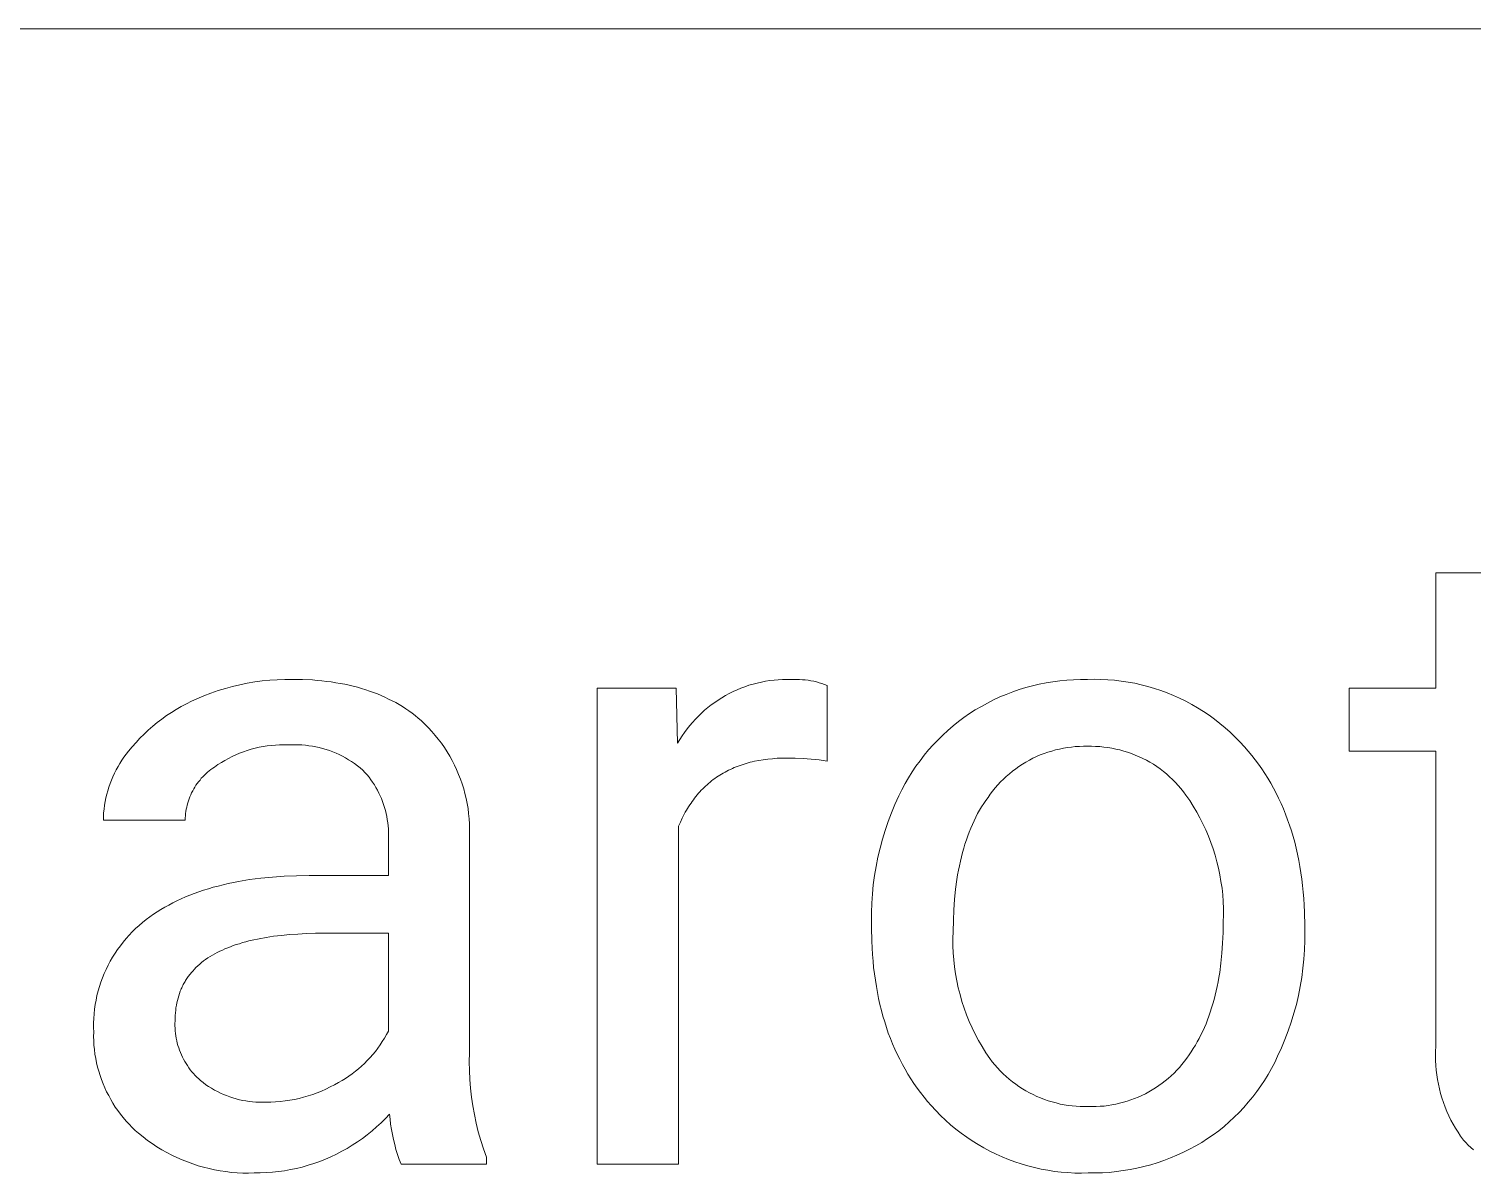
# Model space of a CAD drawing. Header units: millimetres. Extents: x -1893 to 2799, y -925 to 2353.
# Drawn here: x 1840.9 to 1941, y -479.5 to -400.1 of the extents above; entities that cross this region are included whole.
import ezdxf

# ---------------------------------------------------------------- set-up
doc = ezdxf.new("R2010")
doc.units = ezdxf.units.MM
doc.header["$MEASUREMENT"] = 0
doc.layers.add('Domyślny', color=7, linetype='Continuous', true_color=0x000000)

msp = doc.modelspace()

# ---------------------------------------------------------------- linework, layer by layer
at = {"layer": 'Domyślny', "color": 18, "lineweight": 15, "true_color": 0x000000}
for p, q in [((2794.13, -400.12), (1025.42, -400.12)), ((1938.5, -445.85), (1938.5, -437.85)), ((1938.5, -437.85), (1944.14, -437.85)), ((1854.5, -445.87), (1855, -445.73)), ((1855, -445.73), (1855.51, -445.61)), ((1855.51, -445.61), (1856.02, -445.51)), ((1856.02, -445.51), (1856.54, -445.42)), ((1856.54, -445.42), (1857.06, -445.35)), ((1857.06, -445.35), (1857.58, -445.29)), ((1857.58, -445.29), (1858.1, -445.26)), ((1858.1, -445.26), (1858.63, -445.24)), ((1858.63, -445.24), (1859.15, -445.24)), ((1859.15, -445.24), (1859.85, -445.25)), ((1859.85, -445.25), (1860.54, -445.28)), ((1860.54, -445.28), (1860.87, -445.31)), ((1860.87, -445.31), (1861.2, -445.34)), ((1861.2, -445.34), (1861.53, -445.38)), ((1861.53, -445.38), (1861.85, -445.42)), ((1861.85, -445.42), (1862.16, -445.47)), ((1862.16, -445.47), (1862.47, -445.52)), ((1862.47, -445.52), (1862.78, -445.58)), ((1862.78, -445.58), (1863.08, -445.64)), ((1863.08, -445.64), (1863.38, -445.71)), ((1863.38, -445.71), (1863.67, -445.79)), ((1890.28, -445.85), (1890.56, -445.75)), ((1890.56, -445.75), (1890.84, -445.65)), ((1890.84, -445.65), (1891.12, -445.57)), ((1891.12, -445.57), (1891.41, -445.49)), ((1891.41, -445.49), (1891.7, -445.43)), ((1891.7, -445.43), (1891.99, -445.37)), ((1891.99, -445.37), (1892.28, -445.32)), ((1892.28, -445.32), (1892.58, -445.29)), ((1892.58, -445.29), (1892.87, -445.26)), ((1892.87, -445.26), (1893.17, -445.25)), ((1893.17, -445.25), (1893.47, -445.24)), ((1893.47, -445.24), (1893.76, -445.24)), ((1893.76, -445.24), (1893.96, -445.24)), ((1893.96, -445.24), (1894.16, -445.24)), ((1894.16, -445.24), (1894.35, -445.24)), ((1894.35, -445.24), (1894.55, -445.26)), ((1894.55, -445.26), (1894.74, -445.28)), ((1894.74, -445.28), (1894.94, -445.3)), ((1894.94, -445.3), (1895.13, -445.33)), ((1895.13, -445.33), (1895.33, -445.37)), ((1895.33, -445.37), (1895.52, -445.42)), ((1895.52, -445.42), (1895.71, -445.47)), ((1895.71, -445.47), (1895.89, -445.53)), ((1895.89, -445.53), (1896.08, -445.59)), ((1896.08, -445.59), (1896.26, -445.66)), ((1896.26, -445.66), (1896.26, -450.91)), ((1910.06, -445.81), (1910.52, -445.68)), ((1910.52, -445.68), (1910.99, -445.57)), ((1910.99, -445.57), (1911.46, -445.48)), ((1911.46, -445.48), (1911.94, -445.4)), ((1911.94, -445.4), (1912.41, -445.33)), ((1912.41, -445.33), (1912.89, -445.29)), ((1912.89, -445.29), (1913.37, -445.26)), ((1913.37, -445.26), (1913.85, -445.24)), ((1913.85, -445.24), (1914.33, -445.24)), ((1914.33, -445.24), (1914.8, -445.23)), ((1914.8, -445.23), (1915.27, -445.24)), ((1915.27, -445.24), (1915.74, -445.26)), ((1915.74, -445.26), (1916.21, -445.3)), ((1916.21, -445.3), (1916.68, -445.36)), ((1916.68, -445.36), (1917.15, -445.43)), ((1917.15, -445.43), (1917.61, -445.51)), ((1917.61, -445.51), (1918.07, -445.62)), ((1918.07, -445.62), (1918.53, -445.73)), ((1918.53, -445.73), (1918.98, -445.87)), ((1851.8, -446.93), (1852.16, -446.75)), ((1852.16, -446.75), (1852.53, -446.58)), ((1852.53, -446.58), (1853.01, -446.38)), ((1853.01, -446.38), (1853.5, -446.19)), ((1853.5, -446.19), (1854, -446.02)), ((1854, -446.02), (1854.5, -445.87)), ((1863.67, -445.79), (1863.95, -445.87)), ((1863.95, -445.87), (1864.24, -445.96)), ((1864.24, -445.96), (1864.51, -446.05)), ((1864.51, -446.05), (1864.78, -446.15)), ((1864.78, -446.15), (1865.05, -446.25)), ((1865.05, -446.25), (1865.31, -446.36)), ((1865.31, -446.36), (1865.57, -446.48)), ((1865.57, -446.48), (1865.83, -446.6)), ((1865.83, -446.6), (1866.07, -446.72)), ((1866.07, -446.72), (1866.32, -446.85)), ((1880.31, -478.87), (1880.31, -445.85)), ((1880.31, -445.85), (1885.79, -445.85)), ((1885.79, -445.85), (1885.89, -449.66)), ((1888.46, -446.84), (1888.71, -446.67)), ((1888.71, -446.67), (1888.96, -446.51)), ((1888.96, -446.51), (1889.21, -446.36)), ((1889.21, -446.36), (1889.47, -446.22)), ((1889.47, -446.22), (1889.74, -446.09)), ((1889.74, -446.09), (1890.01, -445.97)), ((1890.01, -445.97), (1890.28, -445.85)), ((1907.39, -446.88), (1907.82, -446.66)), ((1907.82, -446.66), (1908.25, -446.46)), ((1908.25, -446.46), (1908.7, -446.28)), ((1908.7, -446.28), (1909.15, -446.1)), ((1909.15, -446.1), (1909.6, -445.95)), ((1909.6, -445.95), (1910.06, -445.81)), ((1918.98, -445.87), (1919.42, -446.01)), ((1919.42, -446.01), (1919.87, -446.18)), ((1919.87, -446.18), (1920.3, -446.36)), ((1920.3, -446.36), (1920.73, -446.55)), ((1920.73, -446.55), (1921.15, -446.76)), ((1932.49, -450.21), (1932.49, -445.85)), ((1932.49, -445.85), (1938.5, -445.85)), ((1850.09, -447.99), (1850.42, -447.75)), ((1850.42, -447.75), (1850.75, -447.53)), ((1850.75, -447.53), (1851.09, -447.32)), ((1851.09, -447.32), (1851.44, -447.11)), ((1851.44, -447.11), (1851.8, -446.93)), ((1866.32, -446.85), (1866.56, -446.99)), ((1866.56, -446.99), (1866.79, -447.13)), ((1866.79, -447.13), (1867.02, -447.28)), ((1867.02, -447.28), (1867.24, -447.43)), ((1867.24, -447.43), (1867.46, -447.59)), ((1867.46, -447.59), (1867.67, -447.75)), ((1867.67, -447.75), (1867.88, -447.92)), ((1887.33, -447.79), (1887.54, -447.58)), ((1887.54, -447.58), (1887.76, -447.38)), ((1887.76, -447.38), (1887.99, -447.19)), ((1887.99, -447.19), (1888.22, -447.01)), ((1888.22, -447.01), (1888.46, -446.84)), ((1905.76, -447.88), (1906.15, -447.61)), ((1906.15, -447.61), (1906.55, -447.35)), ((1906.55, -447.35), (1906.97, -447.11)), ((1906.97, -447.11), (1907.39, -446.88)), ((1921.15, -446.76), (1921.57, -446.98)), ((1921.57, -446.98), (1921.98, -447.21)), ((1921.98, -447.21), (1922.38, -447.46)), ((1922.38, -447.46), (1922.77, -447.73)), ((1922.77, -447.73), (1923.15, -448)), ((1848.86, -449.03), (1849.15, -448.75)), ((1849.15, -448.75), (1849.46, -448.49)), ((1849.46, -448.49), (1849.77, -448.23)), ((1849.77, -448.23), (1850.09, -447.99)), ((1867.88, -447.92), (1868.09, -448.1)), ((1868.09, -448.1), (1868.35, -448.34)), ((1868.35, -448.34), (1868.59, -448.59)), ((1868.59, -448.59), (1868.83, -448.85)), ((1886.37, -448.92), (1886.54, -448.68)), ((1886.54, -448.68), (1886.73, -448.44)), ((1886.73, -448.44), (1886.92, -448.22)), ((1886.92, -448.22), (1887.12, -448)), ((1887.12, -448), (1887.33, -447.79)), ((1904.65, -448.78), (1905.01, -448.47)), ((1905.01, -448.47), (1905.38, -448.17)), ((1905.38, -448.17), (1905.76, -447.88)), ((1923.15, -448), (1923.52, -448.29)), ((1923.52, -448.29), (1923.88, -448.59)), ((1923.88, -448.59), (1924.23, -448.9)), ((1848.03, -449.91), (1848.3, -449.61)), ((1848.3, -449.61), (1848.57, -449.31)), ((1848.57, -449.31), (1848.86, -449.03)), ((1868.83, -448.85), (1869.06, -449.12)), ((1869.06, -449.12), (1869.28, -449.39)), ((1869.28, -449.39), (1869.49, -449.67)), ((1869.49, -449.67), (1869.7, -449.96)), ((1885.89, -449.66), (1886.04, -449.41)), ((1886.04, -449.41), (1886.2, -449.16)), ((1886.2, -449.16), (1886.37, -448.92)), ((1903.63, -449.78), (1903.96, -449.43)), ((1903.96, -449.43), (1904.3, -449.1)), ((1904.3, -449.1), (1904.65, -448.78)), ((1924.23, -448.9), (1924.57, -449.23)), ((1924.57, -449.23), (1924.9, -449.57)), ((1924.9, -449.57), (1925.22, -449.91)), ((1847.32, -450.85), (1847.46, -450.64)), ((1847.46, -450.64), (1847.62, -450.43)), ((1847.62, -450.43), (1847.78, -450.22)), ((1847.78, -450.22), (1848.03, -449.91)), ((1854.71, -450.72), (1854.46, -450.86)), ((1854.97, -450.59), (1854.71, -450.72)), ((1855.22, -450.47), (1854.97, -450.59)), ((1855.49, -450.36), (1855.22, -450.47)), ((1855.75, -450.26), (1855.49, -450.36)), ((1856.02, -450.17), (1855.75, -450.26)), ((1856.29, -450.09), (1856.02, -450.17)), ((1856.57, -450.01), (1856.29, -450.09)), ((1856.85, -449.95), (1856.57, -450.01)), ((1857.12, -449.9), (1856.85, -449.95)), ((1857.41, -449.85), (1857.12, -449.9)), ((1857.69, -449.82), (1857.41, -449.85)), ((1857.97, -449.8), (1857.69, -449.82)), ((1858.26, -449.78), (1857.97, -449.8)), ((1858.54, -449.78), (1858.26, -449.78)), ((1858.82, -449.78), (1858.54, -449.78)), ((1859.07, -449.77), (1858.82, -449.78)), ((1859.31, -449.77), (1859.07, -449.77)), ((1859.56, -449.77), (1859.31, -449.77)), ((1859.81, -449.78), (1859.56, -449.77)), ((1860.05, -449.81), (1859.81, -449.78)), ((1860.29, -449.84), (1860.05, -449.81)), ((1860.54, -449.87), (1860.29, -449.84)), ((1860.78, -449.92), (1860.54, -449.87)), ((1861.02, -449.97), (1860.78, -449.92)), ((1861.25, -450.03), (1861.02, -449.97)), ((1861.49, -450.1), (1861.25, -450.03)), ((1861.72, -450.18), (1861.49, -450.1)), ((1861.95, -450.27), (1861.72, -450.18)), ((1862.18, -450.36), (1861.95, -450.27)), ((1862.4, -450.46), (1862.18, -450.36)), ((1862.62, -450.57), (1862.4, -450.46)), ((1862.84, -450.69), (1862.62, -450.57)), ((1863.05, -450.81), (1862.84, -450.69)), ((1869.7, -449.96), (1869.89, -450.26)), ((1869.89, -450.26), (1870.07, -450.56)), ((1870.07, -450.56), (1870.24, -450.87)), ((1892.47, -450.74), (1892.15, -450.77)), ((1892.8, -450.71), (1892.47, -450.74)), ((1893.14, -450.7), (1892.8, -450.71)), ((1893.48, -450.7), (1893.14, -450.7)), ((1894.04, -450.7), (1893.48, -450.7)), ((1894.6, -450.73), (1894.04, -450.7)), ((1895.15, -450.77), (1894.6, -450.73)), ((1902.71, -450.88), (1903.01, -450.5)), ((1903.01, -450.5), (1903.31, -450.13)), ((1903.31, -450.13), (1903.63, -449.78)), ((1910.55, -450.71), (1910.3, -450.84)), ((1910.8, -450.59), (1910.55, -450.71)), ((1911.06, -450.48), (1910.8, -450.59)), ((1911.32, -450.38), (1911.06, -450.48)), ((1911.58, -450.29), (1911.32, -450.38)), ((1911.85, -450.21), (1911.58, -450.29)), ((1912.12, -450.13), (1911.85, -450.21)), ((1912.39, -450.07), (1912.12, -450.13)), ((1912.66, -450.01), (1912.39, -450.07)), ((1912.94, -449.97), (1912.66, -450.01)), ((1913.22, -449.93), (1912.94, -449.97)), ((1913.49, -449.9), (1913.22, -449.93)), ((1913.77, -449.89), (1913.49, -449.9)), ((1914.05, -449.88), (1913.77, -449.89)), ((1914.33, -449.88), (1914.05, -449.88)), ((1914.62, -449.88), (1914.33, -449.88)), ((1914.9, -449.89), (1914.62, -449.88)), ((1915.18, -449.9), (1914.9, -449.89)), ((1915.46, -449.93), (1915.18, -449.9)), ((1915.74, -449.96), (1915.46, -449.93)), ((1916.02, -450.01), (1915.74, -449.96)), ((1916.3, -450.07), (1916.02, -450.01)), ((1916.58, -450.13), (1916.3, -450.07)), ((1916.85, -450.21), (1916.58, -450.13)), ((1917.12, -450.29), (1916.85, -450.21)), ((1917.39, -450.38), (1917.12, -450.29)), ((1917.65, -450.49), (1917.39, -450.38)), ((1917.91, -450.6), (1917.65, -450.49)), ((1918.17, -450.72), (1917.91, -450.6)), ((1918.42, -450.85), (1918.17, -450.72)), ((1925.22, -449.91), (1925.48, -450.21)), ((1925.48, -450.21), (1925.73, -450.51)), ((1925.73, -450.51), (1925.97, -450.81)), ((1938.5, -450.21), (1932.49, -450.21)), ((1938.5, -470.7), (1938.5, -450.21)), ((1846.7, -451.99), (1846.8, -451.75)), ((1846.8, -451.75), (1846.92, -451.52)), ((1846.92, -451.52), (1847.05, -451.29)), ((1847.05, -451.29), (1847.18, -451.07)), ((1847.18, -451.07), (1847.32, -450.85)), ((1853.26, -451.68), (1853.15, -451.78)), ((1853.38, -451.58), (1853.26, -451.68)), ((1853.5, -451.49), (1853.38, -451.58)), ((1853.62, -451.4), (1853.5, -451.49)), ((1853.75, -451.32), (1853.62, -451.4)), ((1853.98, -451.15), (1853.75, -451.32)), ((1854.22, -451), (1853.98, -451.15)), ((1854.46, -450.86), (1854.22, -451)), ((1863.26, -450.94), (1863.05, -450.81)), ((1863.46, -451.08), (1863.26, -450.94)), ((1863.66, -451.23), (1863.46, -451.08)), ((1863.85, -451.38), (1863.66, -451.23)), ((1864.04, -451.53), (1863.85, -451.38)), ((1864.19, -451.69), (1864.04, -451.53)), ((1864.33, -451.86), (1864.19, -451.69)), ((1870.24, -450.87), (1870.4, -451.18)), ((1870.4, -451.18), (1870.55, -451.5)), ((1870.55, -451.5), (1870.69, -451.83)), ((1889.06, -451.74), (1888.94, -451.81)), ((1889.18, -451.67), (1889.06, -451.74)), ((1889.3, -451.6), (1889.18, -451.67)), ((1889.43, -451.54), (1889.3, -451.6)), ((1889.56, -451.48), (1889.43, -451.54)), ((1889.69, -451.42), (1889.56, -451.48)), ((1889.82, -451.36), (1889.69, -451.42)), ((1889.95, -451.31), (1889.82, -451.36)), ((1890.08, -451.26), (1889.95, -451.31)), ((1890.22, -451.21), (1890.08, -451.26)), ((1890.36, -451.16), (1890.22, -451.21)), ((1890.5, -451.11), (1890.36, -451.16)), ((1890.64, -451.07), (1890.5, -451.11)), ((1890.78, -451.03), (1890.64, -451.07)), ((1890.93, -450.99), (1890.78, -451.03)), ((1891.07, -450.96), (1890.93, -450.99)), ((1891.22, -450.92), (1891.07, -450.96)), ((1891.52, -450.86), (1891.22, -450.92)), ((1891.83, -450.81), (1891.52, -450.86)), ((1892.15, -450.77), (1891.83, -450.81)), ((1895.71, -450.83), (1895.15, -450.77)), ((1896.26, -450.91), (1895.71, -450.83)), ((1901.92, -452.06), (1902.17, -451.66)), ((1902.17, -451.66), (1902.43, -451.26)), ((1902.43, -451.26), (1902.71, -450.88)), ((1909.13, -451.61), (1908.91, -451.78)), ((1909.35, -451.44), (1909.13, -451.61)), ((1909.58, -451.28), (1909.35, -451.44)), ((1909.82, -451.12), (1909.58, -451.28)), ((1910.05, -450.98), (1909.82, -451.12)), ((1910.3, -450.84), (1910.05, -450.98)), ((1918.66, -450.99), (1918.42, -450.85)), ((1918.91, -451.13), (1918.66, -450.99)), ((1919.14, -451.29), (1918.91, -451.13)), ((1919.37, -451.45), (1919.14, -451.29)), ((1919.6, -451.62), (1919.37, -451.45)), ((1919.82, -451.8), (1919.6, -451.62)), ((1925.97, -450.81), (1926.2, -451.13)), ((1926.2, -451.13), (1926.43, -451.45)), ((1926.43, -451.45), (1926.64, -451.77)), ((1846.34, -452.96), (1846.42, -452.71)), ((1846.42, -452.71), (1846.5, -452.47)), ((1846.5, -452.47), (1846.59, -452.22)), ((1846.59, -452.22), (1846.7, -451.99)), ((1852.38, -452.71), (1852.31, -452.84)), ((1852.46, -452.58), (1852.38, -452.71)), ((1852.55, -452.46), (1852.46, -452.58)), ((1852.64, -452.34), (1852.55, -452.46)), ((1852.74, -452.22), (1852.64, -452.34)), ((1852.83, -452.1), (1852.74, -452.22)), ((1852.94, -451.99), (1852.83, -452.1)), ((1853.04, -451.88), (1852.94, -451.99)), ((1853.15, -451.78), (1853.04, -451.88)), ((1864.47, -452.02), (1864.33, -451.86)), ((1864.59, -452.2), (1864.47, -452.02)), ((1864.72, -452.37), (1864.59, -452.2)), ((1864.84, -452.55), (1864.72, -452.37)), ((1864.95, -452.74), (1864.84, -452.55)), ((1865.05, -452.93), (1864.95, -452.74)), ((1870.69, -451.83), (1870.82, -452.15)), ((1870.82, -452.15), (1870.93, -452.49)), ((1870.93, -452.49), (1871.04, -452.82)), ((1887.73, -452.73), (1887.63, -452.83)), ((1887.83, -452.64), (1887.73, -452.73)), ((1887.93, -452.55), (1887.83, -452.64)), ((1888.04, -452.45), (1887.93, -452.55)), ((1888.14, -452.36), (1888.04, -452.45)), ((1888.25, -452.28), (1888.14, -452.36)), ((1888.36, -452.19), (1888.25, -452.28)), ((1888.47, -452.11), (1888.36, -452.19)), ((1888.59, -452.03), (1888.47, -452.11)), ((1888.7, -451.95), (1888.59, -452.03)), ((1888.82, -451.88), (1888.7, -451.95)), ((1888.94, -451.81), (1888.82, -451.88)), ((1901.45, -452.89), (1901.68, -452.47)), ((1901.68, -452.47), (1901.92, -452.06)), ((1908.11, -452.56), (1907.93, -452.77)), ((1908.3, -452.35), (1908.11, -452.56)), ((1908.5, -452.16), (1908.3, -452.35)), ((1908.7, -451.97), (1908.5, -452.16)), ((1908.91, -451.78), (1908.7, -451.97)), ((1920.03, -451.99), (1919.82, -451.8)), ((1920.24, -452.19), (1920.03, -451.99)), ((1920.44, -452.39), (1920.24, -452.19)), ((1920.63, -452.59), (1920.44, -452.39)), ((1920.81, -452.81), (1920.63, -452.59)), ((1926.64, -451.77), (1926.85, -452.1)), ((1926.85, -452.1), (1927.05, -452.44)), ((1927.05, -452.44), (1927.24, -452.78)), ((1846.11, -453.97), (1846.16, -453.71)), ((1846.16, -453.71), (1846.21, -453.46)), ((1846.21, -453.46), (1846.27, -453.21)), ((1846.27, -453.21), (1846.34, -452.96)), ((1851.94, -453.67), (1851.89, -453.81)), ((1851.99, -453.52), (1851.94, -453.67)), ((1852.04, -453.38), (1851.99, -453.52)), ((1852.1, -453.24), (1852.04, -453.38)), ((1852.16, -453.11), (1852.1, -453.24)), ((1852.23, -452.97), (1852.16, -453.11)), ((1852.31, -452.84), (1852.23, -452.97)), ((1865.15, -453.12), (1865.05, -452.93)), ((1865.24, -453.31), (1865.15, -453.12)), ((1865.33, -453.51), (1865.24, -453.31)), ((1865.41, -453.71), (1865.33, -453.51)), ((1865.48, -453.92), (1865.41, -453.71)), ((1871.04, -452.82), (1871.13, -453.16)), ((1871.13, -453.16), (1871.21, -453.51)), ((1871.21, -453.51), (1871.28, -453.85)), ((1886.9, -453.7), (1886.82, -453.82)), ((1886.98, -453.59), (1886.9, -453.7)), ((1887.07, -453.47), (1886.98, -453.59)), ((1887.16, -453.36), (1887.07, -453.47)), ((1887.25, -453.25), (1887.16, -453.36)), ((1887.34, -453.14), (1887.25, -453.25)), ((1887.44, -453.04), (1887.34, -453.14)), ((1887.53, -452.93), (1887.44, -453.04)), ((1887.63, -452.83), (1887.53, -452.93)), ((1900.97, -453.91), (1901.24, -453.32)), ((1901.24, -453.32), (1901.45, -452.89)), ((1907.27, -453.63), (1907.13, -453.85)), ((1907.43, -453.42), (1907.27, -453.63)), ((1907.58, -453.21), (1907.43, -453.42)), ((1907.75, -452.99), (1907.58, -453.21)), ((1907.93, -452.77), (1907.75, -452.99)), ((1920.99, -453.03), (1920.81, -452.81)), ((1921.16, -453.26), (1920.99, -453.03)), ((1921.43, -453.64), (1921.16, -453.26)), ((1921.68, -454.03), (1921.43, -453.64)), ((1927.24, -452.78), (1927.43, -453.13)), ((1927.43, -453.13), (1927.6, -453.48)), ((1927.6, -453.48), (1927.77, -453.85)), ((1846.03, -455), (1846.04, -454.74)), ((1846.04, -454.74), (1846.05, -454.49)), ((1846.05, -454.49), (1846.08, -454.23)), ((1846.08, -454.23), (1846.11, -453.97)), ((1851.73, -454.7), (1851.72, -454.85)), ((1851.74, -454.55), (1851.73, -454.7)), ((1851.76, -454.4), (1851.74, -454.55)), ((1851.79, -454.25), (1851.76, -454.4)), ((1851.82, -454.1), (1851.79, -454.25)), ((1851.85, -453.96), (1851.82, -454.1)), ((1851.89, -453.81), (1851.85, -453.96)), ((1865.55, -454.12), (1865.48, -453.92)), ((1865.61, -454.33), (1865.55, -454.12)), ((1865.66, -454.54), (1865.61, -454.33)), ((1865.7, -454.75), (1865.66, -454.54)), ((1865.74, -454.96), (1865.7, -454.75)), ((1871.28, -453.85), (1871.34, -454.2)), ((1871.34, -454.2), (1871.38, -454.55)), ((1871.38, -454.55), (1871.42, -454.9)), ((1886.35, -454.58), (1886.21, -454.86)), ((1886.42, -454.45), (1886.35, -454.58)), ((1886.5, -454.32), (1886.42, -454.45)), ((1886.58, -454.19), (1886.5, -454.32)), ((1886.65, -454.07), (1886.58, -454.19)), ((1886.73, -453.94), (1886.65, -454.07)), ((1886.82, -453.82), (1886.73, -453.94)), ((1900.5, -455.1), (1900.73, -454.5)), ((1900.73, -454.5), (1900.97, -453.91)), ((1906.71, -454.55), (1906.59, -454.79)), ((1906.85, -454.31), (1906.71, -454.55)), ((1906.98, -454.08), (1906.85, -454.31)), ((1907.13, -453.85), (1906.98, -454.08)), ((1921.92, -454.44), (1921.68, -454.03)), ((1922.14, -454.85), (1921.92, -454.44)), ((1927.77, -453.85), (1927.93, -454.21)), ((1927.93, -454.21), (1928.08, -454.59)), ((1928.08, -454.59), (1928.22, -454.97)), ((1851.71, -455), (1846.03, -455)), ((1851.72, -454.85), (1851.71, -455)), ((1865.77, -455.18), (1865.74, -454.96)), ((1865.79, -455.39), (1865.77, -455.18)), ((1865.81, -455.61), (1865.79, -455.39)), ((1865.81, -455.82), (1865.81, -455.61)), ((1871.42, -454.9), (1871.44, -455.25)), ((1871.44, -455.25), (1871.45, -455.6)), ((1871.45, -455.6), (1871.45, -455.96)), ((1886.08, -455.14), (1885.95, -455.43)), ((1885.95, -455.43), (1885.95, -478.87)), ((1886.21, -454.86), (1886.08, -455.14)), ((1900.1, -456.33), (1900.29, -455.71)), ((1900.29, -455.71), (1900.5, -455.1)), ((1906.23, -455.56), (1906.13, -455.83)), ((1906.35, -455.3), (1906.23, -455.56)), ((1906.46, -455.04), (1906.35, -455.3)), ((1906.59, -454.79), (1906.46, -455.04)), ((1922.35, -455.26), (1922.14, -454.85)), ((1922.55, -455.68), (1922.35, -455.26)), ((1922.73, -456.11), (1922.55, -455.68)), ((1928.22, -454.97), (1928.36, -455.35)), ((1928.36, -455.35), (1928.49, -455.74)), ((1928.49, -455.74), (1928.6, -456.14)), ((1865.81, -456.04), (1865.81, -455.82)), ((1865.81, -456.25), (1865.81, -456.04)), ((1865.81, -458.85), (1865.81, -456.25)), ((1871.45, -455.96), (1871.45, -471.14)), ((1899.94, -456.95), (1900.1, -456.33)), ((1905.83, -456.66), (1905.75, -456.95)), ((1905.93, -456.37), (1905.83, -456.66)), ((1906.02, -456.1), (1905.93, -456.37)), ((1906.13, -455.83), (1906.02, -456.1)), ((1922.9, -456.55), (1922.73, -456.11)), ((1923.06, -456.99), (1922.9, -456.55)), ((1928.6, -456.14), (1928.72, -456.54)), ((1928.72, -456.54), (1928.82, -456.95)), ((1899.66, -458.21), (1899.79, -457.58)), ((1899.79, -457.58), (1899.94, -456.95)), ((1905.58, -457.54), (1905.51, -457.85)), ((1905.66, -457.24), (1905.58, -457.54)), ((1905.75, -456.95), (1905.66, -457.24)), ((1923.2, -457.44), (1923.06, -456.99)), ((1923.32, -457.89), (1923.2, -457.44)), ((1928.82, -456.95), (1928.91, -457.37)), ((1928.91, -457.37), (1929, -457.79)), ((1899.56, -458.84), (1899.66, -458.21)), ((1905.38, -458.48), (1905.32, -458.8)), ((1905.44, -458.16), (1905.38, -458.48)), ((1905.51, -457.85), (1905.44, -458.16)), ((1923.43, -458.34), (1923.32, -457.89)), ((1923.53, -458.8), (1923.43, -458.34)), ((1929, -457.79), (1929.08, -458.22)), ((1929.08, -458.22), (1929.15, -458.65)), ((1929.15, -458.65), (1929.21, -459.09)), ((1852.99, -459.86), (1853.32, -459.76)), ((1853.32, -459.76), (1853.65, -459.66)), ((1853.65, -459.66), (1853.99, -459.57)), ((1853.99, -459.57), (1854.34, -459.48)), ((1854.34, -459.48), (1854.7, -459.4)), ((1854.7, -459.4), (1855.06, -459.32)), ((1855.06, -459.32), (1855.42, -459.25)), ((1855.42, -459.25), (1856.18, -459.13)), ((1856.18, -459.13), (1856.95, -459.03)), ((1856.95, -459.03), (1857.76, -458.95)), ((1857.76, -458.95), (1858.58, -458.89)), ((1858.58, -458.89), (1859.43, -458.86)), ((1859.43, -458.86), (1860.31, -458.85)), ((1860.31, -458.85), (1865.81, -458.85)), ((1899.41, -460.12), (1899.47, -459.48)), ((1899.47, -459.48), (1899.56, -458.84)), ((1905.27, -459.13), (1905.18, -459.8)), ((1905.32, -458.8), (1905.27, -459.13)), ((1923.6, -459.26), (1923.53, -458.8)), ((1923.67, -459.72), (1923.6, -459.26)), ((1923.72, -460.19), (1923.67, -459.72)), ((1929.21, -459.09), (1929.26, -459.53)), ((1929.26, -459.53), (1929.31, -459.99)), ((1850.57, -460.89), (1850.85, -460.74)), ((1850.85, -460.74), (1851.14, -460.6)), ((1851.14, -460.6), (1851.43, -460.46)), ((1851.43, -460.46), (1851.73, -460.33)), ((1851.73, -460.33), (1852.03, -460.21)), ((1852.03, -460.21), (1852.34, -460.09)), ((1852.34, -460.09), (1852.66, -459.97)), ((1852.66, -459.97), (1852.99, -459.86)), ((1899.35, -461.41), (1899.37, -460.77)), ((1899.37, -460.77), (1899.41, -460.12)), ((1905.11, -460.5), (1905.06, -461.22)), ((1905.18, -459.8), (1905.11, -460.5)), ((1923.75, -460.65), (1923.72, -460.19)), ((1923.77, -461.12), (1923.75, -460.65)), ((1929.31, -459.99), (1929.34, -460.44)), ((1929.34, -460.44), (1929.37, -460.91)), ((1849, -461.9), (1849.26, -461.71)), ((1849.26, -461.71), (1849.51, -461.53)), ((1849.51, -461.53), (1849.77, -461.36)), ((1849.77, -461.36), (1850.03, -461.2)), ((1850.03, -461.2), (1850.3, -461.04)), ((1850.3, -461.04), (1850.57, -460.89)), ((1899.35, -462.05), (1899.35, -461.41)), ((1905.06, -461.22), (1905.03, -461.96)), ((1923.75, -462.05), (1923.77, -461.59)), ((1923.77, -461.59), (1923.77, -461.12)), ((1929.37, -460.91), (1929.39, -461.38)), ((1929.39, -461.38), (1929.41, -462.33)), ((1847.82, -462.97), (1848.04, -462.74)), ((1848.04, -462.74), (1848.27, -462.52)), ((1848.27, -462.52), (1848.51, -462.3)), ((1848.51, -462.3), (1848.75, -462.1)), ((1848.75, -462.1), (1849, -461.9)), ((1899.35, -462.44), (1899.35, -462.05)), ((1899.36, -463.4), (1899.35, -462.44)), ((1905.02, -462.72), (1905, -463.22)), ((1905.03, -461.96), (1905.02, -462.72)), ((1923.74, -462.8), (1923.75, -462.05)), ((1929.41, -462.33), (1929.41, -462.72)), ((1929.41, -462.72), (1929.41, -463.36)), ((1847.02, -463.97), (1847.21, -463.71)), ((1847.21, -463.71), (1847.4, -463.46)), ((1847.4, -463.46), (1847.61, -463.21)), ((1847.61, -463.21), (1847.82, -462.97)), ((1854.85, -463.78), (1854.66, -463.85)), ((1855.05, -463.7), (1854.85, -463.78)), ((1855.26, -463.63), (1855.05, -463.7)), ((1855.47, -463.57), (1855.26, -463.63)), ((1855.69, -463.5), (1855.47, -463.57)), ((1855.91, -463.44), (1855.69, -463.5)), ((1856.13, -463.38), (1855.91, -463.44)), ((1856.36, -463.33), (1856.13, -463.38)), ((1856.84, -463.23), (1856.36, -463.33)), ((1857.34, -463.14), (1856.84, -463.23)), ((1857.85, -463.06), (1857.34, -463.14)), ((1858.39, -463), (1857.85, -463.06)), ((1858.95, -462.94), (1858.39, -463)), ((1859.53, -462.9), (1858.95, -462.94)), ((1860.13, -462.87), (1859.53, -462.9)), ((1860.75, -462.85), (1860.13, -462.87)), ((1861.39, -462.85), (1860.75, -462.85)), ((1865.81, -462.85), (1861.39, -462.85)), ((1865.81, -469.63), (1865.81, -462.85)), ((1899.38, -463.86), (1899.36, -463.4)), ((1905, -463.22), (1905, -463.71)), ((1905, -463.71), (1905.02, -464.2)), ((1923.66, -464.23), (1923.71, -463.53)), ((1923.71, -463.53), (1923.74, -462.8)), ((1929.41, -463.36), (1929.39, -464)), ((1846.36, -465.07), (1846.51, -464.78)), ((1846.51, -464.78), (1846.67, -464.51)), ((1846.67, -464.51), (1846.84, -464.23)), ((1846.84, -464.23), (1847.02, -463.97)), ((1852.99, -464.77), (1852.85, -464.88)), ((1853.13, -464.67), (1852.99, -464.77)), ((1853.28, -464.56), (1853.13, -464.67)), ((1853.44, -464.46), (1853.28, -464.56)), ((1853.6, -464.37), (1853.44, -464.46)), ((1853.76, -464.27), (1853.6, -464.37)), ((1853.93, -464.18), (1853.76, -464.27)), ((1854.11, -464.1), (1853.93, -464.18)), ((1854.29, -464.01), (1854.11, -464.1)), ((1854.47, -463.93), (1854.29, -464.01)), ((1854.66, -463.85), (1854.47, -463.93)), ((1899.41, -464.32), (1899.38, -463.86)), ((1899.45, -464.78), (1899.41, -464.32)), ((1899.49, -465.23), (1899.45, -464.78)), ((1905.02, -464.2), (1905.06, -464.69)), ((1905.06, -464.69), (1905.11, -465.18)), ((1923.6, -464.92), (1923.66, -464.23)), ((1929.35, -464.64), (1929.28, -465.27)), ((1929.39, -464), (1929.35, -464.64)), ((1845.97, -465.94), (1846.09, -465.65)), ((1846.09, -465.65), (1846.22, -465.35)), ((1846.22, -465.35), (1846.36, -465.07)), ((1852.02, -465.72), (1851.97, -465.79)), ((1852.07, -465.66), (1852.02, -465.72)), ((1852.12, -465.59), (1852.07, -465.66)), ((1852.23, -465.47), (1852.12, -465.59)), ((1852.35, -465.34), (1852.23, -465.47)), ((1852.46, -465.22), (1852.35, -465.34)), ((1852.59, -465.11), (1852.46, -465.22)), ((1852.72, -464.99), (1852.59, -465.11)), ((1852.85, -464.88), (1852.72, -464.99)), ((1899.55, -465.67), (1899.49, -465.23)), ((1899.61, -466.11), (1899.55, -465.67)), ((1905.11, -465.18), (1905.18, -465.66)), ((1905.18, -465.66), (1905.26, -466.15)), ((1923.45, -465.91), (1923.51, -465.58)), ((1923.51, -465.58), (1923.6, -464.92)), ((1929.28, -465.27), (1929.2, -465.91)), ((1845.67, -466.85), (1845.76, -466.55)), ((1845.76, -466.55), (1845.86, -466.24)), ((1845.86, -466.24), (1845.97, -465.94)), ((1851.41, -466.78), (1851.37, -466.86)), ((1851.44, -466.71), (1851.41, -466.78)), ((1851.47, -466.63), (1851.44, -466.71)), ((1851.51, -466.56), (1851.47, -466.63)), ((1851.54, -466.48), (1851.51, -466.56)), ((1851.58, -466.41), (1851.54, -466.48)), ((1851.62, -466.34), (1851.58, -466.41)), ((1851.66, -466.27), (1851.62, -466.34)), ((1851.7, -466.2), (1851.66, -466.27)), ((1851.74, -466.13), (1851.7, -466.2)), ((1851.78, -466.06), (1851.74, -466.13)), ((1851.83, -465.99), (1851.78, -466.06)), ((1851.87, -465.92), (1851.83, -465.99)), ((1851.92, -465.85), (1851.87, -465.92)), ((1851.97, -465.79), (1851.92, -465.85)), ((1899.68, -466.54), (1899.61, -466.11)), ((1899.75, -466.96), (1899.68, -466.54)), ((1905.26, -466.15), (1905.37, -466.63)), ((1905.37, -466.63), (1905.49, -467.1)), ((1923.27, -466.85), (1923.34, -466.54)), ((1923.34, -466.54), (1923.4, -466.22)), ((1923.4, -466.22), (1923.45, -465.91)), ((1929.1, -466.54), (1928.97, -467.16)), ((1929.2, -465.91), (1929.1, -466.54)), ((1845.47, -467.79), (1845.53, -467.48)), ((1845.53, -467.48), (1845.59, -467.16)), ((1845.59, -467.16), (1845.67, -466.85)), ((1851.13, -467.67), (1851.1, -467.84)), ((1851.17, -467.5), (1851.13, -467.67)), ((1851.22, -467.34), (1851.17, -467.5)), ((1851.26, -467.18), (1851.22, -467.34)), ((1851.32, -467.02), (1851.26, -467.18)), ((1851.37, -466.86), (1851.32, -467.02)), ((1899.84, -467.38), (1899.75, -466.96)), ((1899.93, -467.79), (1899.84, -467.38)), ((1905.49, -467.1), (1905.62, -467.58)), ((1905.62, -467.58), (1905.77, -468.04)), ((1922.95, -468.03), (1923.04, -467.74)), ((1923.04, -467.74), (1923.12, -467.45)), ((1923.12, -467.45), (1923.2, -467.15)), ((1923.2, -467.15), (1923.27, -466.85)), ((1928.83, -467.78), (1928.66, -468.4)), ((1928.97, -467.16), (1928.83, -467.78)), ((1845.35, -469.07), (1845.36, -468.75)), ((1845.36, -468.75), (1845.39, -468.43)), ((1845.39, -468.43), (1845.42, -468.11)), ((1845.42, -468.11), (1845.47, -467.79)), ((1851.02, -468.55), (1851.01, -468.74)), ((1851.01, -468.74), (1851.01, -468.92)), ((1851.03, -468.37), (1851.02, -468.55)), ((1851.05, -468.19), (1851.03, -468.37)), ((1851.07, -468.01), (1851.05, -468.19)), ((1851.1, -467.84), (1851.07, -468.01)), ((1900.03, -468.2), (1899.93, -467.79)), ((1900.14, -468.6), (1900.03, -468.2)), ((1900.26, -469), (1900.14, -468.6)), ((1905.77, -468.04), (1905.94, -468.51)), ((1905.94, -468.51), (1906.13, -468.96)), ((1922.66, -468.86), (1922.76, -468.59)), ((1922.76, -468.59), (1922.86, -468.31)), ((1922.86, -468.31), (1922.95, -468.03)), ((1928.66, -468.4), (1928.47, -469.01)), ((1845.35, -469.39), (1845.35, -469.07)), ((1845.36, -469.71), (1845.35, -469.39)), ((1845.35, -470.01), (1845.36, -469.71)), ((1851.01, -468.92), (1851, -469.1)), ((1851, -469.1), (1851, -469.27)), ((1851, -469.27), (1851.01, -469.44)), ((1851.01, -469.44), (1851.02, -469.61)), ((1851.02, -469.61), (1851.04, -469.79)), ((1851.04, -469.79), (1851.06, -469.96)), ((1865.68, -469.88), (1865.81, -469.63)), ((1900.38, -469.38), (1900.26, -469)), ((1900.51, -469.77), (1900.38, -469.38)), ((1900.66, -470.14), (1900.51, -469.77)), ((1906.13, -468.96), (1906.33, -469.41)), ((1906.33, -469.41), (1906.54, -469.85)), ((1922.21, -469.89), (1922.33, -469.64)), ((1922.33, -469.64), (1922.45, -469.39)), ((1922.45, -469.39), (1922.56, -469.12)), ((1922.56, -469.12), (1922.66, -468.86)), ((1928.27, -469.61), (1928.04, -470.21)), ((1928.47, -469.01), (1928.27, -469.61)), ((1845.36, -470.32), (1845.35, -470.01)), ((1845.38, -470.62), (1845.36, -470.32)), ((1845.41, -470.92), (1845.38, -470.62)), ((1851.06, -469.96), (1851.09, -470.13)), ((1851.09, -470.13), (1851.12, -470.3)), ((1851.12, -470.3), (1851.16, -470.47)), ((1851.16, -470.47), (1851.21, -470.63)), ((1851.21, -470.63), (1851.26, -470.8)), ((1865.08, -470.82), (1865.24, -470.59)), ((1865.24, -470.59), (1865.39, -470.36)), ((1865.39, -470.36), (1865.54, -470.12)), ((1865.54, -470.12), (1865.68, -469.88)), ((1900.81, -470.52), (1900.66, -470.14)), ((1900.96, -470.88), (1900.81, -470.52)), ((1906.54, -469.85), (1906.77, -470.29)), ((1906.77, -470.29), (1907.02, -470.71)), ((1907.02, -470.71), (1907.28, -471.13)), ((1921.67, -470.85), (1921.82, -470.62)), ((1921.82, -470.62), (1921.95, -470.38)), ((1921.95, -470.38), (1922.08, -470.14)), ((1922.08, -470.14), (1922.21, -469.89)), ((1928.04, -470.21), (1927.8, -470.8)), ((1938.49, -471.03), (1938.5, -470.7)), ((1845.45, -471.23), (1845.41, -470.92)), ((1845.5, -471.53), (1845.45, -471.23)), ((1845.56, -471.83), (1845.5, -471.53)), ((1851.26, -470.8), (1851.32, -470.96)), ((1851.32, -470.96), (1851.38, -471.12)), ((1851.38, -471.12), (1851.45, -471.28)), ((1851.45, -471.28), (1851.52, -471.44)), ((1851.52, -471.44), (1851.6, -471.59)), ((1851.6, -471.59), (1851.68, -471.74)), ((1851.68, -471.74), (1851.77, -471.89)), ((1864.16, -471.87), (1864.35, -471.67)), ((1864.35, -471.67), (1864.54, -471.47)), ((1864.54, -471.47), (1864.73, -471.26)), ((1864.73, -471.26), (1864.91, -471.04)), ((1864.91, -471.04), (1865.08, -470.82)), ((1871.45, -471.14), (1871.43, -471.76)), ((1871.43, -471.76), (1871.44, -472.37)), ((1901.13, -471.24), (1900.96, -470.88)), ((1901.3, -471.59), (1901.13, -471.24)), ((1901.49, -471.94), (1901.3, -471.59)), ((1907.28, -471.13), (1907.55, -471.54)), ((1907.55, -471.54), (1907.72, -471.76)), ((1907.72, -471.76), (1907.9, -471.98)), ((1920.89, -471.94), (1921.06, -471.72)), ((1921.06, -471.72), (1921.22, -471.51)), ((1921.22, -471.51), (1921.38, -471.29)), ((1921.38, -471.29), (1921.53, -471.07)), ((1921.53, -471.07), (1921.67, -470.85)), ((1927.53, -471.38), (1927.33, -471.81)), ((1927.8, -470.8), (1927.53, -471.38)), ((1938.48, -471.36), (1938.49, -471.03)), ((1938.49, -471.68), (1938.48, -471.36)), ((1938.51, -472.01), (1938.49, -471.68)), ((1845.63, -472.13), (1845.56, -471.83)), ((1845.71, -472.42), (1845.63, -472.13)), ((1845.8, -472.71), (1845.71, -472.42)), ((1845.9, -473), (1845.8, -472.71)), ((1851.77, -471.89), (1851.86, -472.03)), ((1851.86, -472.03), (1851.96, -472.18)), ((1851.96, -472.18), (1852.06, -472.32)), ((1852.06, -472.32), (1852.17, -472.45)), ((1852.17, -472.45), (1852.28, -472.58)), ((1852.28, -472.58), (1852.4, -472.71)), ((1852.4, -472.71), (1852.52, -472.83)), ((1862.84, -472.91), (1863.07, -472.75)), ((1863.07, -472.75), (1863.3, -472.59)), ((1863.3, -472.59), (1863.52, -472.42)), ((1863.52, -472.42), (1863.74, -472.24)), ((1863.74, -472.24), (1863.95, -472.06)), ((1863.95, -472.06), (1864.16, -471.87)), ((1871.44, -472.37), (1871.47, -472.99)), ((1901.68, -472.28), (1901.49, -471.94)), ((1901.87, -472.62), (1901.68, -472.28)), ((1902.08, -472.95), (1901.87, -472.62)), ((1907.9, -471.98), (1908.09, -472.19)), ((1908.09, -472.19), (1908.28, -472.4)), ((1908.28, -472.4), (1908.48, -472.6)), ((1908.48, -472.6), (1908.69, -472.79)), ((1908.69, -472.79), (1908.9, -472.97)), ((1919.93, -472.91), (1920.14, -472.73)), ((1920.14, -472.73), (1920.34, -472.54)), ((1920.34, -472.54), (1920.53, -472.35)), ((1920.53, -472.35), (1920.71, -472.15)), ((1920.71, -472.15), (1920.89, -471.94)), ((1926.87, -472.64), (1926.62, -473.05)), ((1927.11, -472.23), (1926.87, -472.64)), ((1927.33, -471.81), (1927.11, -472.23)), ((1938.53, -472.34), (1938.51, -472.01)), ((1938.57, -472.67), (1938.53, -472.34)), ((1938.62, -472.99), (1938.57, -472.67)), ((1846.01, -473.28), (1845.9, -473)), ((1846.13, -473.57), (1846.01, -473.28)), ((1846.26, -473.84), (1846.13, -473.57)), ((1852.52, -472.83), (1852.65, -472.95)), ((1852.65, -472.95), (1852.78, -473.07)), ((1852.78, -473.07), (1852.96, -473.21)), ((1852.96, -473.21), (1853.15, -473.35)), ((1853.15, -473.35), (1853.34, -473.48)), ((1853.34, -473.48), (1853.54, -473.6)), ((1853.54, -473.6), (1853.74, -473.72)), ((1853.74, -473.72), (1853.95, -473.83)), ((1860.87, -473.91), (1861.18, -473.79)), ((1861.18, -473.79), (1861.48, -473.65)), ((1861.48, -473.65), (1861.78, -473.51)), ((1861.78, -473.51), (1862.07, -473.35)), ((1862.07, -473.35), (1862.35, -473.19)), ((1862.35, -473.19), (1862.6, -473.05)), ((1862.6, -473.05), (1862.84, -472.91)), ((1871.47, -472.99), (1871.51, -473.6)), ((1871.51, -473.6), (1871.58, -474.21)), ((1902.29, -473.27), (1902.08, -472.95)), ((1902.52, -473.59), (1902.29, -473.27)), ((1902.75, -473.9), (1902.52, -473.59)), ((1908.9, -472.97), (1909.13, -473.15)), ((1909.13, -473.15), (1909.35, -473.32)), ((1909.35, -473.32), (1909.58, -473.48)), ((1909.58, -473.48), (1909.82, -473.63)), ((1909.82, -473.63), (1910.06, -473.78)), ((1910.06, -473.78), (1910.31, -473.92)), ((1918.59, -473.85), (1918.83, -473.71)), ((1918.83, -473.71), (1919.06, -473.57)), ((1919.06, -473.57), (1919.29, -473.41)), ((1919.29, -473.41), (1919.51, -473.25)), ((1919.51, -473.25), (1919.72, -473.09)), ((1919.72, -473.09), (1919.93, -472.91)), ((1926.36, -473.44), (1926.08, -473.83)), ((1926.62, -473.05), (1926.36, -473.44)), ((1938.69, -473.32), (1938.62, -472.99)), ((1938.76, -473.64), (1938.69, -473.32)), ((1938.84, -473.96), (1938.76, -473.64)), ((1846.4, -474.11), (1846.26, -473.84)), ((1846.54, -474.38), (1846.4, -474.11)), ((1846.7, -474.64), (1846.54, -474.38)), ((1846.86, -474.9), (1846.7, -474.64)), ((1853.95, -473.83), (1854.16, -473.93)), ((1854.16, -473.93), (1854.37, -474.02)), ((1854.37, -474.02), (1854.58, -474.11)), ((1854.58, -474.11), (1854.8, -474.19)), ((1854.8, -474.19), (1855.02, -474.27)), ((1855.02, -474.27), (1855.25, -474.33)), ((1855.25, -474.33), (1855.47, -474.39)), ((1855.47, -474.39), (1855.7, -474.44)), ((1855.7, -474.44), (1855.93, -474.48)), ((1855.93, -474.48), (1856.16, -474.52)), ((1856.16, -474.52), (1856.39, -474.54)), ((1856.39, -474.54), (1856.62, -474.56)), ((1856.62, -474.56), (1856.86, -474.57)), ((1856.86, -474.57), (1857.09, -474.57)), ((1857.09, -474.57), (1857.32, -474.57)), ((1857.32, -474.57), (1857.65, -474.56)), ((1857.65, -474.56), (1857.98, -474.54)), ((1857.98, -474.54), (1858.31, -474.52)), ((1858.31, -474.52), (1858.64, -474.48)), ((1858.64, -474.48), (1858.97, -474.43)), ((1858.97, -474.43), (1859.29, -474.37)), ((1859.29, -474.37), (1859.61, -474.3)), ((1859.61, -474.3), (1859.93, -474.22)), ((1859.93, -474.22), (1860.25, -474.12)), ((1860.25, -474.12), (1860.56, -474.02)), ((1860.56, -474.02), (1860.87, -473.91)), ((1871.58, -474.21), (1871.67, -474.82)), ((1902.99, -474.21), (1902.75, -473.9)), ((1903.23, -474.51), (1902.99, -474.21)), ((1903.49, -474.8), (1903.23, -474.51)), ((1910.31, -473.92), (1910.56, -474.04)), ((1910.56, -474.04), (1910.82, -474.16)), ((1910.82, -474.16), (1911.08, -474.27)), ((1911.08, -474.27), (1911.34, -474.38)), ((1911.34, -474.38), (1911.61, -474.47)), ((1911.61, -474.47), (1911.88, -474.55)), ((1911.88, -474.55), (1912.15, -474.62)), ((1912.15, -474.62), (1912.43, -474.69)), ((1912.43, -474.69), (1912.71, -474.74)), ((1912.71, -474.74), (1912.99, -474.79)), ((1912.99, -474.79), (1913.27, -474.82)), ((1915.49, -474.83), (1915.76, -474.79)), ((1915.76, -474.79), (1916.03, -474.75)), ((1916.03, -474.75), (1916.3, -474.7)), ((1916.3, -474.7), (1916.56, -474.64)), ((1916.56, -474.64), (1916.83, -474.57)), ((1916.83, -474.57), (1917.09, -474.5)), ((1917.09, -474.5), (1917.35, -474.41)), ((1917.35, -474.41), (1917.6, -474.31)), ((1917.6, -474.31), (1917.86, -474.21)), ((1917.86, -474.21), (1918.11, -474.1)), ((1918.11, -474.1), (1918.35, -473.98)), ((1918.35, -473.98), (1918.59, -473.85)), ((1925.49, -474.57), (1925.18, -474.93)), ((1925.8, -474.2), (1925.49, -474.57)), ((1926.08, -473.83), (1925.8, -474.2)), ((1938.93, -474.27), (1938.84, -473.96)), ((1939.04, -474.59), (1938.93, -474.27)), ((1939.15, -474.9), (1939.04, -474.59)), ((1847.04, -475.15), (1846.86, -474.9)), ((1847.22, -475.4), (1847.04, -475.15)), ((1847.41, -475.63), (1847.22, -475.4)), ((1847.61, -475.87), (1847.41, -475.63)), ((1865.61, -475.7), (1865.31, -476)), ((1865.9, -475.39), (1865.61, -475.7)), ((1865.93, -475.75), (1865.9, -475.39)), ((1865.97, -476.1), (1865.93, -475.75)), ((1871.67, -474.82), (1871.78, -475.42)), ((1871.78, -475.42), (1871.91, -476.03)), ((1903.81, -475.15), (1903.49, -474.8)), ((1904.14, -475.49), (1903.81, -475.15)), ((1904.48, -475.81), (1904.14, -475.49)), ((1913.27, -474.82), (1913.55, -474.85)), ((1913.55, -474.85), (1913.83, -474.86)), ((1913.83, -474.86), (1914.11, -474.87)), ((1914.11, -474.87), (1914.39, -474.87)), ((1914.39, -474.87), (1914.67, -474.87)), ((1914.67, -474.87), (1914.94, -474.86)), ((1914.94, -474.86), (1915.21, -474.85)), ((1915.21, -474.85), (1915.49, -474.83)), ((1924.52, -475.61), (1924.17, -475.93)), ((1924.85, -475.27), (1924.52, -475.61)), ((1925.18, -474.93), (1924.85, -475.27)), ((1939.28, -475.2), (1939.15, -474.9)), ((1939.41, -475.5), (1939.28, -475.2)), ((1939.56, -475.8), (1939.41, -475.5)), ((1939.71, -476.09), (1939.56, -475.8)), ((1847.82, -476.09), (1847.61, -475.87)), ((1848.03, -476.31), (1847.82, -476.09)), ((1848.25, -476.52), (1848.03, -476.31)), ((1848.48, -476.72), (1848.25, -476.52)), ((1848.79, -476.97), (1848.48, -476.72)), ((1864.68, -476.56), (1864.35, -476.82)), ((1865, -476.28), (1864.68, -476.56)), ((1865.31, -476), (1865, -476.28)), ((1866.02, -476.46), (1865.97, -476.1)), ((1866.09, -476.81), (1866.02, -476.46)), ((1871.91, -476.03), (1872.05, -476.62)), ((1872.05, -476.62), (1872.22, -477.21)), ((1904.83, -476.13), (1904.48, -475.81)), ((1905.19, -476.43), (1904.83, -476.13)), ((1905.57, -476.72), (1905.19, -476.43)), ((1905.95, -476.99), (1905.57, -476.72)), ((1923.44, -476.54), (1923.06, -476.82)), ((1923.81, -476.24), (1923.44, -476.54)), ((1924.17, -475.93), (1923.81, -476.24)), ((1939.88, -476.37), (1939.71, -476.09)), ((1940.05, -476.65), (1939.88, -476.37)), ((1940.23, -476.93), (1940.05, -476.65)), ((1849.1, -477.21), (1848.79, -476.97)), ((1849.42, -477.44), (1849.1, -477.21)), ((1849.75, -477.65), (1849.42, -477.44)), ((1850.09, -477.86), (1849.75, -477.65)), ((1862.95, -477.77), (1862.58, -477.97)), ((1863.31, -477.55), (1862.95, -477.77)), ((1863.67, -477.32), (1863.31, -477.55)), ((1864.01, -477.08), (1863.67, -477.32)), ((1864.35, -476.82), (1864.01, -477.08)), ((1866.16, -477.16), (1866.09, -476.81)), ((1866.25, -477.51), (1866.16, -477.16)), ((1866.34, -477.85), (1866.25, -477.51)), ((1872.22, -477.21), (1872.41, -477.8)), ((1872.41, -477.8), (1872.62, -478.38)), ((1906.34, -477.25), (1905.95, -476.99)), ((1906.74, -477.5), (1906.34, -477.25)), ((1907.15, -477.74), (1906.74, -477.5)), ((1907.56, -477.96), (1907.15, -477.74)), ((1921.85, -477.59), (1921.42, -477.82)), ((1922.27, -477.35), (1921.85, -477.59)), ((1922.67, -477.09), (1922.27, -477.35)), ((1923.06, -476.82), (1922.67, -477.09)), ((1940.42, -477.2), (1940.23, -476.93)), ((1940.59, -477.37), (1940.42, -477.2)), ((1940.76, -477.55), (1940.59, -477.37)), ((1940.94, -477.71), (1940.76, -477.55)), ((1941.13, -477.87), (1940.94, -477.71)), ((1850.43, -478.05), (1850.09, -477.86)), ((1850.78, -478.24), (1850.43, -478.05)), ((1851.13, -478.41), (1850.78, -478.24)), ((1851.49, -478.57), (1851.13, -478.41)), ((1851.86, -478.71), (1851.49, -478.57)), ((1852.23, -478.85), (1851.86, -478.71)), ((1861.05, -478.67), (1860.65, -478.81)), ((1861.44, -478.52), (1861.05, -478.67)), ((1861.83, -478.35), (1861.44, -478.52)), ((1862.21, -478.17), (1861.83, -478.35)), ((1862.58, -477.97), (1862.21, -478.17)), ((1866.45, -478.19), (1866.34, -477.85)), ((1866.57, -478.53), (1866.45, -478.19)), ((1866.7, -478.86), (1866.57, -478.53)), ((1872.62, -478.38), (1872.62, -478.86)), ((1907.99, -478.17), (1907.56, -477.96)), ((1908.42, -478.36), (1907.99, -478.17)), ((1908.85, -478.54), (1908.42, -478.36)), ((1909.3, -478.7), (1908.85, -478.54)), ((1909.74, -478.85), (1909.3, -478.7)), ((1919.18, -478.76), (1918.72, -478.9)), ((1919.64, -478.6), (1919.18, -478.76)), ((1920.09, -478.43), (1919.64, -478.6)), ((1920.54, -478.24), (1920.09, -478.43)), ((1920.99, -478.04), (1920.54, -478.24)), ((1921.42, -477.82), (1920.99, -478.04)), ((1852.61, -478.97), (1852.23, -478.85)), ((1852.98, -479.08), (1852.61, -478.97)), ((1853.37, -479.17), (1852.98, -479.08)), ((1853.75, -479.26), (1853.37, -479.17)), ((1854.14, -479.33), (1853.75, -479.26)), ((1854.53, -479.38), (1854.14, -479.33)), ((1854.92, -479.43), (1854.53, -479.38)), ((1855.31, -479.46), (1854.92, -479.43)), ((1855.71, -479.48), (1855.31, -479.46)), ((1856.1, -479.48), (1855.71, -479.48)), ((1856.5, -479.47), (1856.1, -479.48)), ((1856.92, -479.47), (1856.5, -479.47)), ((1857.34, -479.45), (1856.92, -479.47)), ((1857.76, -479.42), (1857.34, -479.45)), ((1858.18, -479.38), (1857.76, -479.42)), ((1858.6, -479.32), (1858.18, -479.38)), ((1859.02, -479.24), (1858.6, -479.32)), ((1859.43, -479.16), (1859.02, -479.24)), ((1859.84, -479.06), (1859.43, -479.16)), ((1860.25, -478.94), (1859.84, -479.06)), ((1860.65, -478.81), (1860.25, -478.94)), ((1872.62, -478.86), (1866.7, -478.86)), ((1885.95, -478.87), (1880.31, -478.87)), ((1910.2, -478.99), (1909.74, -478.85)), ((1910.65, -479.1), (1910.2, -478.99)), ((1911.11, -479.2), (1910.65, -479.1)), ((1911.58, -479.29), (1911.11, -479.2)), ((1912.04, -479.36), (1911.58, -479.29)), ((1912.51, -479.42), (1912.04, -479.36)), ((1912.98, -479.45), (1912.51, -479.42)), ((1913.45, -479.48), (1912.98, -479.45)), ((1913.92, -479.48), (1913.45, -479.48)), ((1914.39, -479.47), (1913.92, -479.48)), ((1914.88, -479.47), (1914.39, -479.47)), ((1915.37, -479.46), (1914.88, -479.47)), ((1915.85, -479.43), (1915.37, -479.46)), ((1916.34, -479.38), (1915.85, -479.43)), ((1916.82, -479.31), (1916.34, -479.38)), ((1917.3, -479.23), (1916.82, -479.31)), ((1917.77, -479.14), (1917.3, -479.23)), ((1918.25, -479.03), (1917.77, -479.14)), ((1918.72, -478.9), (1918.25, -479.03))]:
    msp.add_line(p, q, dxfattribs=at)

doc.saveas('drawing.dxf')
